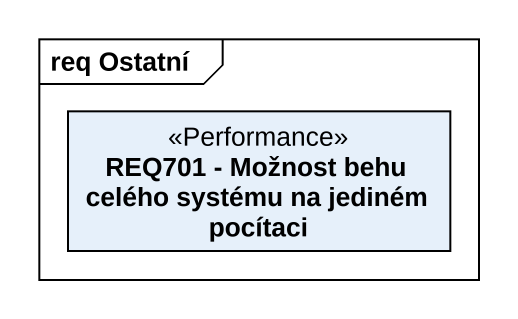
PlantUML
@startuml
mainframe req Ostatní
hide circle
hide empty members
class "REQ701 - Možnost behu celého systému na jediném pocítaci" as REQ701_Možnost_behu_celého <<Performance>>
@enduml
